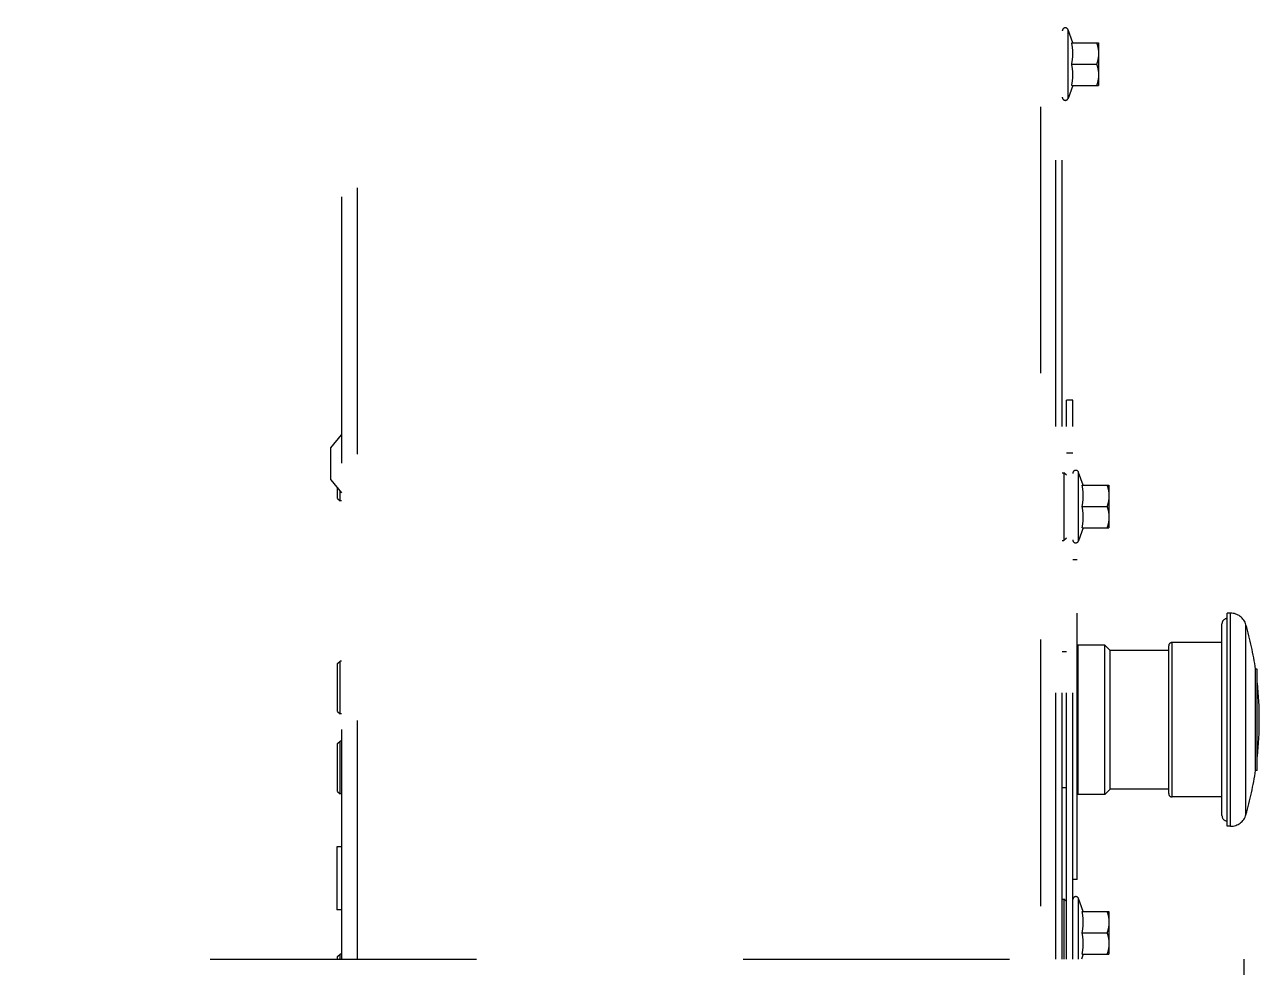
# Model space of a CAD drawing. Header units: millimetres. Extents: x 17886 to 18265, y -8727 to -7321.
# Drawn here: x 17944.534 to 17946.851, y -8661.769 to -8660 of the extents above; entities that cross this region are included whole.
import ezdxf

# ---------------------------------------------------------------- set-up
doc = ezdxf.new("R2010")
doc.units = ezdxf.units.MM
doc.linetypes.add('EPL_DASH', pattern=[1, 0.5, -0.5])
for name, color, linetype in [('2266446_CP02DXF_CONTINUOUS_LINE', 7, 'Continuous'), ('2266446_CP03DXF_CONTINUOUS_LINE', 7, 'Continuous'), ('2266446_RE01DXF_CONTINUOUS_LINE', 7, 'Continuous'), ('2266447_DKREDXF_CONTINUOUS_LINE', 7, 'Continuous'), ('2518101_DXF_CONTINUOUS_LINE', 7, 'Continuous'), ('2606671_L_DXF_CONTINUOUS_LINE', 7, 'Continuous'), ('3405962_DXF_CONTINUOUS_LINE', 7, 'Continuous'), ('3490706_DXF_CONTINUOUS_LINE', 7, 'Continuous'), ('3490708_DXF_CONTINUOUS_LINE', 7, 'Continuous'), ('3496808_DXF_CONTINUOUS_LINE', 7, 'Continuous'), ('3564637_DXF_CONTINUOUS_LINE', 7, 'Continuous'), ('3570569_DXF_CONTINUOUS_LINE', 7, 'Continuous'), ('3E4304_DXF_CONTINUOUS_LINE', 7, 'Continuous')]:
    doc.layers.add(name, color=color, linetype=linetype)

msp = doc.modelspace()

# ---------------------------------------------------------------- linework, layer by layer
at = {"layer": '2266446_CP02DXF_CONTINUOUS_LINE', "color": 7, "linetype": 'EPL_DASH'}
for p, q in [((17946.51057, -8661.16394), (17946.50857, -8661.16394)), ((17946.51057, -8661.44394), (17946.51057, -8661.16394)), ((17946.51057, -8661.44394), (17946.50857, -8661.44394))]:
    msp.add_line(p, q, dxfattribs=at)
at = {"layer": '2266446_CP03DXF_CONTINUOUS_LINE', "color": 7, "linetype": 'EPL_DASH'}
for p, q in [((17946.48857, -8661.17644), (17946.48097, -8661.17644)), ((17946.48857, -8661.43144), (17946.48097, -8661.43144))]:
    msp.add_line(p, q, dxfattribs=at)
at = {"layer": '2266446_RE01DXF_CONTINUOUS_LINE', "color": 7, "linetype": 'EPL_DASH'}
for p, q in [((17946.79673, -8661.10394), (17946.79057, -8661.10394)), ((17946.79057, -8661.50394), (17946.79057, -8661.10394)), ((17946.79673, -8661.50394), (17946.79673, -8661.10394)), ((17946.78057, -8661.48394), (17946.78057, -8661.12394)), ((17946.82557, -8661.48219), (17946.82557, -8661.12569)), ((17946.56057, -8661.16394), (17946.51057, -8661.16394)), ((17946.51057, -8661.44394), (17946.51057, -8661.16394)), ((17946.57057, -8661.17394), (17946.56057, -8661.16394)), ((17946.56057, -8661.44394), (17946.56057, -8661.16394)), ((17946.68057, -8661.17394), (17946.57057, -8661.17394)), ((17946.57057, -8661.43394), (17946.57057, -8661.17394)), ((17946.68057, -8661.44258), (17946.68057, -8661.1653)), ((17946.78057, -8661.15894), (17946.68693, -8661.15894)), ((17946.68693, -8661.44894), (17946.68693, -8661.15894)), ((17946.84657, -8661.20894), (17946.84357, -8661.20894)), ((17946.84357, -8661.39894), (17946.84357, -8661.20894)), ((17946.84657, -8661.39894), (17946.84657, -8661.20894)), ((17946.84657, -8661.39894), (17946.84357, -8661.39894)), ((17946.56057, -8661.44394), (17946.51057, -8661.44394)), ((17946.57057, -8661.43394), (17946.56057, -8661.44394)), ((17946.68057, -8661.43394), (17946.57057, -8661.43394)), ((17946.78057, -8661.44894), (17946.68693, -8661.44894)), ((17946.79673, -8661.50394), (17946.79057, -8661.50394))]:
    msp.add_line(p, q, dxfattribs=at)
for centre, radius, start, end in [((17946.79673, -8661.13394), 0.03, 15.96736, 90), ((17946.79057, -8661.12394), 0.01, 90, 180), ((17946.20259, -8661.30394), 0.64798, 8.43049, 15.96736), ((17946.68693, -8661.1653), 0.00636, 90, 180), ((17946.20259, -8661.30394), 0.64798, 353.89655, 6.10345), ((17946.20259, -8661.30394), 0.64798, 344.03264, 351.56951), ((17946.68693, -8661.44258), 0.00636, 180, 270), ((17946.79057, -8661.48394), 0.01, 180, 270), ((17946.79673, -8661.47394), 0.03, 270, 344.03264)]:
    msp.add_arc(centre, radius, start, end, dxfattribs=at)
at = {"layer": '2266447_DKREDXF_CONTINUOUS_LINE', "color": 7, "linetype": 'EPL_DASH'}
for p, q in [((17946.50857, -8661.00394), (17946.50057, -8661.00394)), ((17946.50857, -8661.60394), (17946.50857, -8661.00394)), ((17946.50857, -8661.60394), (17946.50057, -8661.60394))]:
    msp.add_line(p, q, dxfattribs=at)
at = {"layer": '2518101_DXF_CONTINUOUS_LINE', "color": 7, "linetype": 'EPL_DASH'}
for p, q in [((17945.12137, -8660.88862), (17945.12137, -8660.86907)), ((17945.12137, -8660.88862), (17945.12587, -8660.89312)), ((17945.12587, -8660.89312), (17945.12587, -8660.87469)), ((17945.12897, -8660.89312), (17945.12587, -8660.89312)), ((17945.12897, -8660.89312), (17945.12587, -8660.89312)), ((17945.12137, -8661.19852), (17945.12587, -8661.19402)), ((17945.12897, -8661.19402), (17945.12587, -8661.19402)), ((17945.12897, -8661.19402), (17945.12587, -8661.19402)), ((17945.12587, -8661.29312), (17945.12587, -8661.19402)), ((17945.12137, -8661.28862), (17945.12137, -8661.19852)), ((17945.12137, -8661.28862), (17945.12587, -8661.29312)), ((17945.12897, -8661.29312), (17945.12587, -8661.29312)), ((17945.12897, -8661.29312), (17945.12587, -8661.29312)), ((17945.12137, -8661.34852), (17945.12587, -8661.34402)), ((17945.12137, -8661.43862), (17945.12137, -8661.34852)), ((17945.12897, -8661.34402), (17945.12587, -8661.34402)), ((17945.12897, -8661.34402), (17945.12587, -8661.34402)), ((17945.12587, -8661.44312), (17945.12587, -8661.34402)), ((17945.12137, -8661.43862), (17945.12587, -8661.44312)), ((17945.12897, -8661.44312), (17945.12587, -8661.44312)), ((17945.12897, -8661.44312), (17945.12587, -8661.44312)), ((17945.12137, -8661.74852), (17945.12587, -8661.74402)), ((17945.12137, -8661.75357), (17945.12137, -8661.74852)), ((17945.12897, -8661.74402), (17945.12587, -8661.74402)), ((17945.12897, -8661.74402), (17945.12587, -8661.74402)), ((17945.12587, -8661.75357), (17945.12587, -8661.74402))]:
    msp.add_line(p, q, dxfattribs=at)
at = {"layer": '2606671_L_DXF_CONTINUOUS_LINE', "color": 7, "linetype": 'EPL_DASH'}
for p, q in [((17946.50077, -8660.03349), (17946.49197, -8660.0093)), ((17946.49197, -8660.13784), (17946.49197, -8660.0093)), ((17946.49855, -8660.03357), (17946.54897, -8660.03357)), ((17946.54897, -8660.03357), (17946.54897, -8660.11357)), ((17946.49855, -8660.07357), (17946.5454, -8660.07357)), ((17946.50077, -8660.11365), (17946.49197, -8660.13784)), ((17946.49855, -8660.11357), (17946.54897, -8660.11357)), ((17946.52037, -8660.86386), (17946.51157, -8660.83967)), ((17946.51157, -8660.96821), (17946.51157, -8660.83967)), ((17946.51815, -8660.86394), (17946.56857, -8660.86394)), ((17946.56857, -8660.86394), (17946.56857, -8660.94394)), ((17946.51815, -8660.90394), (17946.565, -8660.90394)), ((17946.52037, -8660.94402), (17946.51157, -8660.96821)), ((17946.51815, -8660.94394), (17946.56857, -8660.94394)), ((17946.52037, -8661.66386), (17946.51157, -8661.63967)), ((17946.51157, -8661.75357), (17946.51157, -8661.63967)), ((17946.51815, -8661.66394), (17946.56857, -8661.66394)), ((17946.56857, -8661.66394), (17946.56857, -8661.74394)), ((17946.51815, -8661.70394), (17946.565, -8661.70394)), ((17946.52037, -8661.74402), (17946.5169, -8661.75357)), ((17946.51815, -8661.74394), (17946.56857, -8661.74394))]:
    msp.add_line(p, q, dxfattribs=at)
for centre, start, end in [((17946.48664, -8660.01124), 20, 180), ((17946.48664, -8660.1359), 180, 340), ((17946.50624, -8660.84161), 20, 180), ((17946.50624, -8660.96627), 180, 340), ((17946.50624, -8661.64161), 20, 180)]:
    msp.add_arc(centre, 0.00567, start, end, dxfattribs=at)
for points in [[(17946.49855, -8660.07357), (17946.49993, -8660.067), (17946.50168, -8660.05357), (17946.49993, -8660.04013), (17946.49855, -8660.03357)], [(17946.49855, -8660.11357), (17946.49993, -8660.107), (17946.50168, -8660.09357), (17946.49993, -8660.08013), (17946.49855, -8660.07357)], [(17946.51815, -8660.90394), (17946.51953, -8660.89737), (17946.52128, -8660.88394), (17946.51953, -8660.87051), (17946.51815, -8660.86394)], [(17946.51815, -8660.94394), (17946.51953, -8660.93737), (17946.52128, -8660.92394), (17946.51953, -8660.91051), (17946.51815, -8660.90394)], [(17946.51815, -8661.70394), (17946.51953, -8661.69737), (17946.52128, -8661.68394), (17946.51953, -8661.67051), (17946.51815, -8661.66394)], [(17946.51815, -8661.74394), (17946.51953, -8661.73737), (17946.52128, -8661.72394), (17946.51953, -8661.71051), (17946.51815, -8661.70394)]]:
    msp.add_open_spline(points, degree=3, dxfattribs=at)
for points, knots in [([(17946.5454, -8660.03357), (17946.54648, -8660.0368), (17946.54828, -8660.04338), (17946.54897, -8660.05018), (17946.54897, -8660.05357)], [0, 0, 0, 0, 0.5018644, 1, 1, 1, 1]), ([(17946.54897, -8660.05357), (17946.54897, -8660.05695), (17946.54828, -8660.06376), (17946.54648, -8660.07033), (17946.5454, -8660.07357)], [0, 0, 0, 0, 0.498127, 1, 1, 1, 1]), ([(17946.5454, -8660.07357), (17946.54648, -8660.0768), (17946.54828, -8660.08338), (17946.54897, -8660.09018), (17946.54897, -8660.09357)], [0, 0, 0, 0, 0.5018644, 1, 1, 1, 1]), ([(17946.54897, -8660.09357), (17946.54897, -8660.09695), (17946.54828, -8660.10376), (17946.54648, -8660.11033), (17946.5454, -8660.11357)], [0, 0, 0, 0, 0.498127, 1, 1, 1, 1]), ([(17946.565, -8660.86394), (17946.56608, -8660.86718), (17946.56788, -8660.87375), (17946.56857, -8660.88056), (17946.56857, -8660.88394)], [0, 0, 0, 0, 0.5018644, 1, 1, 1, 1]), ([(17946.56857, -8660.88394), (17946.56857, -8660.88732), (17946.56788, -8660.89413), (17946.56608, -8660.9007), (17946.565, -8660.90394)], [0, 0, 0, 0, 0.498127, 1, 1, 1, 1]), ([(17946.565, -8660.90394), (17946.56608, -8660.90718), (17946.56788, -8660.91375), (17946.56857, -8660.92056), (17946.56857, -8660.92394)], [0, 0, 0, 0, 0.5018644, 1, 1, 1, 1]), ([(17946.56857, -8660.92394), (17946.56857, -8660.92732), (17946.56788, -8660.93413), (17946.56608, -8660.9407), (17946.565, -8660.94394)], [0, 0, 0, 0, 0.498127, 1, 1, 1, 1]), ([(17946.565, -8661.66394), (17946.56608, -8661.66718), (17946.56788, -8661.67375), (17946.56857, -8661.68056), (17946.56857, -8661.68394)], [0, 0, 0, 0, 0.5018644, 1, 1, 1, 1]), ([(17946.56857, -8661.68394), (17946.56857, -8661.68732), (17946.56788, -8661.69413), (17946.56608, -8661.7007), (17946.565, -8661.70394)], [0, 0, 0, 0, 0.498127, 1, 1, 1, 1]), ([(17946.565, -8661.70394), (17946.56608, -8661.70718), (17946.56788, -8661.71375), (17946.56857, -8661.72056), (17946.56857, -8661.72394)], [0, 0, 0, 0, 0.5018644, 1, 1, 1, 1]), ([(17946.56857, -8661.72394), (17946.56857, -8661.72732), (17946.56788, -8661.73413), (17946.56608, -8661.7407), (17946.565, -8661.74394)], [0, 0, 0, 0, 0.498127, 1, 1, 1, 1])]:
    msp.add_open_spline(points, degree=3, knots=knots, dxfattribs=at)
at = {"layer": '3405962_DXF_CONTINUOUS_LINE', "color": 7, "linetype": 'EPL_DASH'}
for p, q in [((17945.12897, -8661.54257), (17945.11997, -8661.54257)), ((17945.11997, -8661.54257), (17945.11997, -8661.66057)), ((17945.12897, -8661.66057), (17945.11997, -8661.66057))]:
    msp.add_line(p, q, dxfattribs=at)
at = {"layer": '3490706_DXF_CONTINUOUS_LINE', "color": 3, "linetype": 'EPL_DASH'}
for p, q in [((17945.15797, -8654.30557), (17945.15797, -8661.75357)), ((17945.12897, -8654.32257), (17945.12897, -8661.75357)), ((17946.43997, -8659.15357), (17946.43997, -8661.75357))]:
    msp.add_line(p, q, dxfattribs=at)
at = {"layer": '3490708_DXF_CONTINUOUS_LINE', "color": 7, "linetype": 'EPL_DASH'}
msp.add_line((17946.46897, -8661.75357), (17946.46897, -8659.91357), dxfattribs=at)
at = {"layer": '3490708_DXF_CONTINUOUS_LINE', "color": 3, "linetype": 'EPL_DASH'}
msp.add_line((17946.48097, -8661.75357), (17946.48097, -8659.91357), dxfattribs=at)
at = {"layer": '3496808_DXF_CONTINUOUS_LINE', "color": 7, "linetype": 'EPL_DASH'}
for p, q in [((17945.10897, -8660.79357), (17945.12857, -8660.76907)), ((17945.10897, -8660.85357), (17945.10897, -8660.79357)), ((17945.10897, -8660.85357), (17945.12857, -8660.87807))]:
    msp.add_line(p, q, dxfattribs=at)
at = {"layer": '3564637_DXF_CONTINUOUS_LINE', "color": 7, "linetype": 'EPL_DASH'}
for p, q in [((17946.50057, -8660.70394), (17946.48857, -8660.70394)), ((17946.50057, -8661.75357), (17946.50057, -8660.70394)), ((17946.50057, -8660.80394), (17946.48857, -8660.80394))]:
    msp.add_line(p, q, dxfattribs=at)
at = {"layer": '3564637_DXF_CONTINUOUS_LINE', "color": 3, "linetype": 'EPL_DASH'}
msp.add_line((17946.48857, -8661.75357), (17946.48857, -8660.70394), dxfattribs=at)
at = {"layer": '3570569_DXF_CONTINUOUS_LINE', "color": 7, "linetype": 'EPL_DASH'}
for p in [(17932.88197, -8661.75357), (17946.82197, -8661.78357)]:
    msp.add_line(p, (17946.82197, -8661.75357), dxfattribs=at)
at = {"layer": '3E4304_DXF_CONTINUOUS_LINE', "color": 7, "linetype": 'EPL_DASH'}
for p, q in [((17946.48097, -8660.84044), (17946.48407, -8660.84044)), ((17946.48857, -8660.84494), (17946.48407, -8660.84044)), ((17946.48407, -8660.84044), (17946.48407, -8660.96744)), ((17946.48857, -8660.96294), (17946.48407, -8660.96744)), ((17946.48097, -8660.96744), (17946.48407, -8660.96744)), ((17946.48097, -8661.64044), (17946.48407, -8661.64044)), ((17946.48857, -8661.64494), (17946.48407, -8661.64044)), ((17946.48407, -8661.64044), (17946.48407, -8661.75357))]:
    msp.add_line(p, q, dxfattribs=at)

doc.saveas('drawing.dxf')
